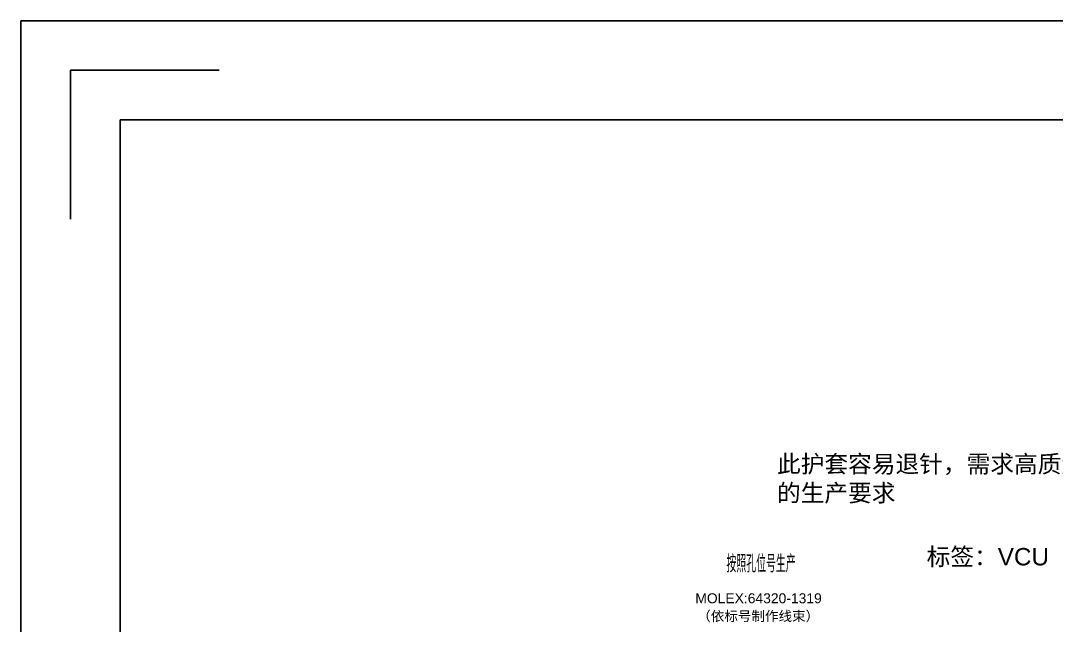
# Model space of a CAD drawing. Header units: millimetres. Extents: x 1638 to 3450, y 1129 to 2069.
# Drawn here: x 1637.9 to 1846.5, y 1947.5 to 2069.3 of the extents above; entities that cross this region are included whole.
import ezdxf

# ---------------------------------------------------------------- set-up
doc = ezdxf.new("R2010")
doc.units = ezdxf.units.MM
doc.layers.add('AM60', color=3, linetype='Continuous', lineweight=25)
doc.layers.add('护套层', color=3, linetype='Continuous', lineweight=0)
doc.layers.add('标题栏', color=7, linetype='Continuous')
doc.styles.get("Standard").update_dxf_attribs({"font": 'arial.ttf'})
doc.styles.add('技术要求及剖视用', font='gbenor.shx', dxfattribs={"width": 0.7, "bigfont": 'gbcbig.shx'})

# ---------------------------------------------------------------- blocks, each defined once
blk = doc.blocks.new('A$Ca6ca7e8a')
at = {"layer": '标题栏'}
for p, q in [((0, 940.14), (0, 0)), ((0, 940.14), (1811.69, 940.14)), ((10, 930.14), (40, 930.14)), ((10, 930.14), (10, 900.14)), ((20, 920.14), (20, 20)), ((20, 920.14), (1791.69, 920.14))]:
    blk.add_line(p, q, dxfattribs=at)

msp = doc.modelspace()

# ---------------------------------------------------------------- block references
msp.add_blockref('A$Ca6ca7e8a', (1637.93, 1129.198))

# ---------------------------------------------------------------- texts
at = {"layer": 'AM60', "color": 3}
for s, p in [('MOLEX:64320-1319 ', (1773.803, 1951.977)), ('（依标号制作线束）', (1774.184, 1948.38))]:
    msp.add_text(s, height=2, dxfattribs=at).set_placement(p)
at = {"layer": 'AM60', "char_height": 3.5, "attachment_point": 1}
for s, width, heights, insert in [('{\\fSimSun|b0|i0|c134|p2;\\C6;此护套容易退针，需求高质量的生产要求}', 64.0232, [0], (1790.249, 1981.781)), ('{\\fSimSun|b0|i0|c134|p2;\\C3;标签：\\fArial|b0|i0|c0|p34;VCU}', 50.04824, [35.837], (1820.392, 1963.1))]:
    msp.add_mtext_dynamic_manual_height_columns(s, width=width, gutter_width=12.5, heights=heights, dxfattribs=dict(at, insert=insert))
at = {"layer": '护套层', "style": '技术要求及剖视用', "width": 0.67, "flags": 9}
msp.add_attdef('按照孔位号生产', (1780.067, 1958.184), '泽泰软件', height=3.5, dxfattribs=at)

doc.saveas('drawing.dxf')
